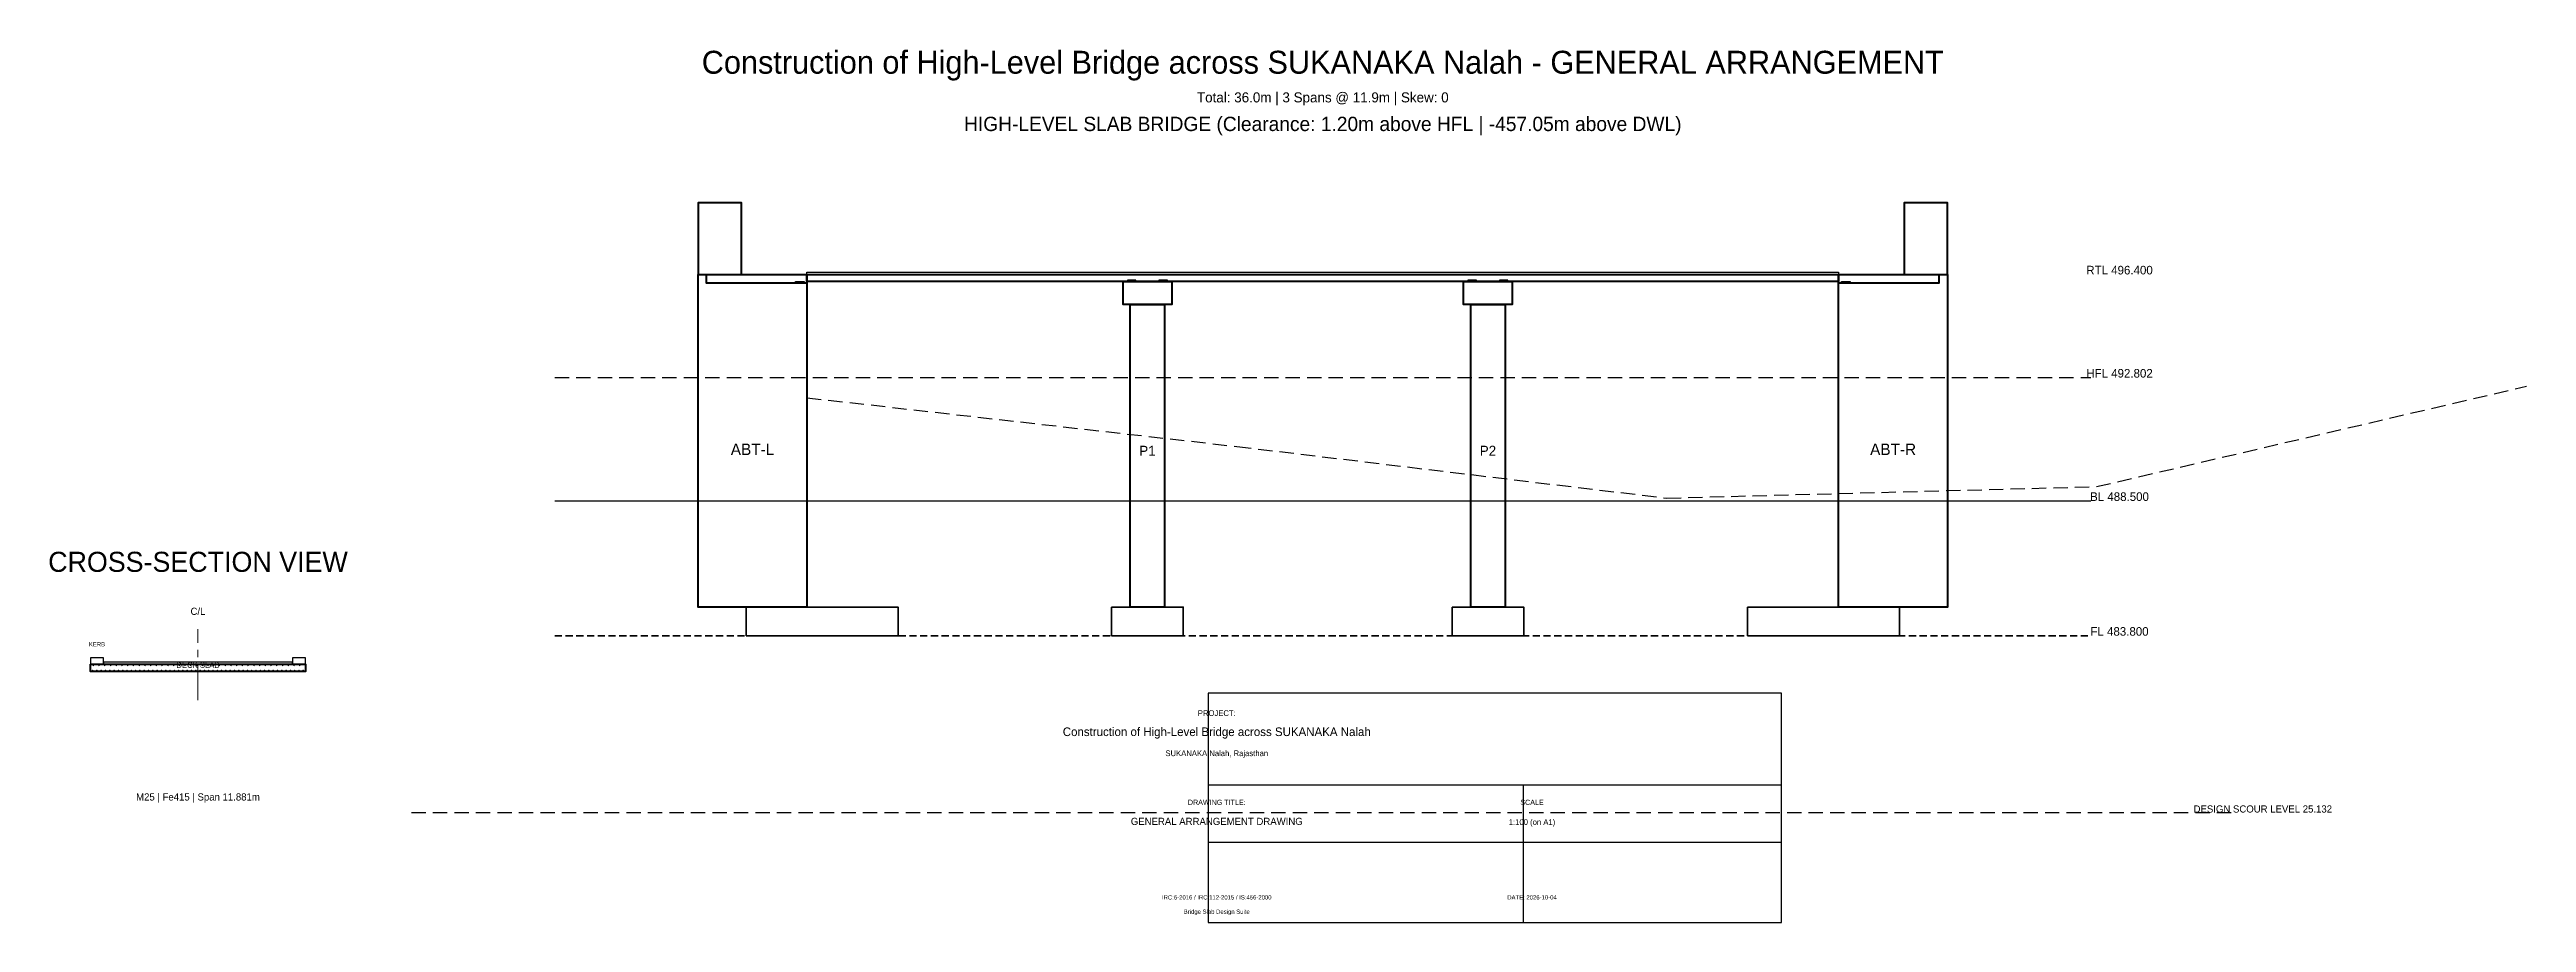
# Model space of a CAD drawing. Header units: metres. Extents: x -26 to 60, y -14 to 524.
# Drawn here: x -26.4 to 60, y 493.8 to 524.2 of the extents above.
import ezdxf
from ezdxf.enums import TextEntityAlignment as Align

# ---------------------------------------------------------------- set-up
doc = ezdxf.new("R2010")
doc.units = ezdxf.units.M
for name, pattern in [('CENTER', [2, 1.25, -0.25, 0.25, -0.25]), ('DASHED', [0.75, 0.5, -0.25]), ('HIDDEN', [0.375, 0.25, -0.125])]:
    doc.linetypes.add(name, pattern=pattern)
for name, color, linetype, lineweight in [('A-GRID', 8, 'CENTER', 15), ('A-TEXT', 7, 'CONTINUOUS', 18), ('A-TITLE', 7, 'CONTINUOUS', 25), ('G-BED', 32, 'CONTINUOUS', 25), ('G-HFL', 150, 'DASHED', 25), ('G-NGL', 30, 'DASHED', 25), ('H-CONC', 253, 'CONTINUOUS', 15), ('S-ABUT', 5, 'CONTINUOUS', 50), ('S-BEARING', 6, 'CONTINUOUS', 30), ('S-DECK', 4, 'CONTINUOUS', 50), ('S-FNDTN', 2, 'HIDDEN', 35), ('S-KERB', 8, 'CONTINUOUS', 25), ('S-PIER', 3, 'CONTINUOUS', 50), ('S-PIERCAP', 3, 'CONTINUOUS', 40), ('X-REBAR', 1, 'CONTINUOUS', 18)]:
    doc.layers.add(name, color=color, linetype=linetype, lineweight=lineweight)

msp = doc.modelspace()

# ---------------------------------------------------------------- hatches: boundary and pattern name
at = {"layer": 'H-CONC'}
h = msp.add_hatch(dxfattribs=at)
h.set_pattern_fill('ANSI31', color=256, scale=0.05, style=0)
h.set_pattern_definition([])
h.paths.add_polyline_path([(0, 516.4), (36, 516.4), (36, 516.15), (0, 516.15)])
h = msp.add_hatch(dxfattribs=at)
h.set_pattern_fill('ANSI31', color=256, scale=0.04, style=0)
h.set_pattern_definition([])
h.paths.add_polyline_path([(11.281, 515.35), (12.481, 515.35), (12.481, 504.8), (11.281, 504.8)])
h = msp.add_hatch(dxfattribs=at)
h.set_pattern_fill('ANSI31', color=256, scale=0.04, style=0)
h.set_pattern_definition([])
h.paths.add_polyline_path([(23.162, 515.35), (24.362, 515.35), (24.362, 504.8), (23.162, 504.8)])
h = msp.add_hatch(dxfattribs=at)
h.set_pattern_fill('ANSI32', color=256, scale=0.08, style=0)
h.set_pattern_definition([])
h.paths.add_polyline_path([(-2.12, 504.8), (3.18, 504.8), (3.18, 503.8), (-2.12, 503.8)])
h = msp.add_hatch(dxfattribs=at)
h.set_pattern_fill('ANSI32', color=256, scale=0.08, style=0)
h.set_pattern_definition([])
h.paths.add_polyline_path([(32.82, 504.8), (38.12, 504.8), (38.12, 503.8), (32.82, 503.8)])
h = msp.add_hatch(dxfattribs=at)
h.set_pattern_fill('ANSI31', color=256, scale=0.03, style=0)
h.set_pattern_definition([])
h.paths.add_polyline_path([(-25, 502.802), (-17.5, 502.802), (-17.5, 502.552), (-25, 502.552)])

# ---------------------------------------------------------------- linework, layer by layer
at = {"layer": 'A-GRID', "linetype": 'CENTER'}
msp.add_line((-21.25, 501.552), (-21.25, 504.027), dxfattribs=at)
at = {"layer": 'A-TITLE', "linetype": 'CONTINUOUS'}
for p, q in [((14, 498.6), (34, 498.6)), ((25, 493.8), (25, 498.6)), ((14, 496.6), (34, 496.6))]:
    msp.add_line(p, q, dxfattribs=at)
msp.add_lwpolyline([(14, 493.8), (34, 493.8), (34, 501.8), (14, 501.8)], close=True, dxfattribs=at)
at = {"layer": 'G-BED', "linetype": 'CONTINUOUS'}
msp.add_line((-8.8, 508.5), (44.8, 508.5), dxfattribs=at)
at = {"layer": 'G-BED', "linetype": 'DASHED'}
msp.add_line((-13.8, 497.632), (49.8, 497.632), dxfattribs=at)
at = {"layer": 'G-HFL', "linetype": 'DASHED'}
msp.add_line((-8.8, 512.802), (44.8, 512.802), dxfattribs=at)
at = {"layer": 'G-NGL', "linetype": 'DASHED'}
msp.add_lwpolyline([(0, 512.1), (15, 510.4), (30, 508.6), (45, 509), (60, 512.5)], dxfattribs=at)
at = {"layer": 'S-ABUT', "linetype": 'CONTINUOUS'}
for points in [[(-3.8, 516.4), (-2.28, 516.4), (-2.28, 518.9), (-3.8, 518.9)], [(38.28, 516.4), (39.8, 516.4), (39.8, 518.9), (38.28, 518.9)], [(-3.8, 516.4), (0, 516.4), (0, 504.8), (-3.8, 504.8)], [(36, 516.4), (39.8, 516.4), (39.8, 504.8), (36, 504.8)]]:
    msp.add_lwpolyline(points, close=True, dxfattribs=at)
at = {"layer": 'S-BEARING', "linetype": 'CONTINUOUS'}
for points in [[(-0.4, 516.15), (-0.1, 516.15), (-0.1, 516.1), (-0.4, 516.1)], [(11.181, 516.15), (11.481, 516.15), (11.481, 516.2), (11.181, 516.2)], [(12.281, 516.15), (12.581, 516.15), (12.581, 516.2), (12.281, 516.2)], [(23.062, 516.15), (23.362, 516.15), (23.362, 516.2), (23.062, 516.2)], [(24.162, 516.15), (24.462, 516.15), (24.462, 516.2), (24.162, 516.2)], [(36.1, 516.15), (36.4, 516.15), (36.4, 516.1), (36.1, 516.1)]]:
    msp.add_lwpolyline(points, close=True, dxfattribs=at)
at = {"layer": 'S-DECK', "linetype": 'CONTINUOUS'}
msp.add_line((0, 516.4), (36, 516.4), dxfattribs=at)
for points in [[(-3.5, 516.4), (0, 516.4), (0, 516.1), (-3.5, 516.1)], [(0, 516.4), (36, 516.4), (36, 516.15), (0, 516.15)], [(36, 516.4), (39.5, 516.4), (39.5, 516.1), (36, 516.1)], [(-25, 502.802), (-17.5, 502.802), (-17.5, 502.552), (-25, 502.552)]]:
    msp.add_lwpolyline(points, close=True, dxfattribs=at)
at = {"layer": 'S-FNDTN', "linetype": 'HIDDEN'}
msp.add_line((-8.8, 503.8), (44.8, 503.8), dxfattribs=at)
at = {"layer": 'S-FNDTN', "linetype": 'CONTINUOUS'}
for points in [[(-2.12, 504.8), (3.18, 504.8), (3.18, 503.8), (-2.12, 503.8)], [(10.631, 504.8), (13.131, 504.8), (13.131, 503.8), (10.631, 503.8)], [(22.512, 504.8), (25.012, 504.8), (25.012, 503.8), (22.512, 503.8)], [(32.82, 504.8), (38.12, 504.8), (38.12, 503.8), (32.82, 503.8)]]:
    msp.add_lwpolyline(points, close=True, dxfattribs=at)
at = {"layer": 'S-KERB', "linetype": 'CONTINUOUS'}
for points in [[(0, 516.475), (36, 516.475), (36, 516.4), (0, 516.4)], [(-25, 502.802), (-24.55, 502.802), (-24.55, 503.027), (-25, 503.027)], [(-17.95, 502.802), (-17.5, 502.802), (-17.5, 503.027), (-17.95, 503.027)], [(-24.55, 502.802), (-17.95, 502.802), (-17.95, 502.877), (-24.55, 502.877)]]:
    msp.add_lwpolyline(points, close=True, dxfattribs=at)
at = {"layer": 'S-PIER', "linetype": 'CONTINUOUS'}
for points in [[(11.281, 515.35), (12.481, 515.35), (12.481, 504.8), (11.281, 504.8)], [(23.162, 515.35), (24.362, 515.35), (24.362, 504.8), (23.162, 504.8)]]:
    msp.add_lwpolyline(points, close=True, dxfattribs=at)
at = {"layer": 'S-PIERCAP', "linetype": 'CONTINUOUS'}
for points in [[(11.031, 516.15), (12.731, 516.15), (12.731, 515.35), (11.031, 515.35)], [(22.912, 516.15), (24.612, 516.15), (24.612, 515.35), (22.912, 515.35)]]:
    msp.add_lwpolyline(points, close=True, dxfattribs=at)
at = {"layer": 'X-REBAR'}
for centre, radius in [((-24.925, 502.592), 0.01), ((-24.9, 502.762), 0.008), ((-24.775, 502.592), 0.01), ((-24.7, 502.762), 0.008), ((-24.625, 502.592), 0.01), ((-24.5, 502.762), 0.008), ((-24.475, 502.592), 0.01), ((-24.325, 502.592), 0.01), ((-24.3, 502.762), 0.008), ((-24.175, 502.592), 0.01), ((-24.1, 502.762), 0.008), ((-24.025, 502.592), 0.01), ((-23.9, 502.762), 0.008), ((-23.875, 502.592), 0.01), ((-23.725, 502.592), 0.01), ((-23.7, 502.762), 0.008), ((-23.575, 502.592), 0.01), ((-23.5, 502.762), 0.008), ((-23.425, 502.592), 0.01), ((-23.3, 502.762), 0.008), ((-23.275, 502.592), 0.01), ((-23.125, 502.592), 0.01), ((-23.1, 502.762), 0.008), ((-22.975, 502.592), 0.01), ((-22.9, 502.762), 0.008), ((-22.825, 502.592), 0.01), ((-22.7, 502.762), 0.008), ((-22.675, 502.592), 0.01), ((-22.525, 502.592), 0.01), ((-22.5, 502.762), 0.008), ((-22.375, 502.592), 0.01), ((-22.3, 502.762), 0.008), ((-22.225, 502.592), 0.01), ((-22.1, 502.762), 0.008), ((-22.075, 502.592), 0.01), ((-21.925, 502.592), 0.01), ((-21.9, 502.762), 0.008), ((-21.775, 502.592), 0.01), ((-21.7, 502.762), 0.008), ((-21.625, 502.592), 0.01), ((-21.5, 502.762), 0.008), ((-21.475, 502.592), 0.01), ((-21.325, 502.592), 0.01), ((-21.3, 502.762), 0.008), ((-21.175, 502.592), 0.01), ((-21.1, 502.762), 0.008), ((-21.025, 502.592), 0.01), ((-20.9, 502.762), 0.008), ((-20.875, 502.592), 0.01), ((-20.725, 502.592), 0.01), ((-20.7, 502.762), 0.008), ((-20.575, 502.592), 0.01), ((-20.5, 502.762), 0.008), ((-20.425, 502.592), 0.01), ((-20.3, 502.762), 0.008), ((-20.275, 502.592), 0.01), ((-20.125, 502.592), 0.01), ((-20.1, 502.762), 0.008), ((-19.975, 502.592), 0.01), ((-19.9, 502.762), 0.008), ((-19.825, 502.592), 0.01), ((-19.7, 502.762), 0.008), ((-19.675, 502.592), 0.01), ((-19.525, 502.592), 0.01), ((-19.5, 502.762), 0.008), ((-19.375, 502.592), 0.01), ((-19.3, 502.762), 0.008), ((-19.225, 502.592), 0.01), ((-19.1, 502.762), 0.008), ((-19.075, 502.592), 0.01), ((-18.925, 502.592), 0.01), ((-18.9, 502.762), 0.008), ((-18.775, 502.592), 0.01), ((-18.7, 502.762), 0.008), ((-18.625, 502.592), 0.01), ((-18.5, 502.762), 0.008), ((-18.475, 502.592), 0.01), ((-18.325, 502.592), 0.01), ((-18.3, 502.762), 0.008), ((-18.175, 502.592), 0.01), ((-18.1, 502.762), 0.008), ((-18.025, 502.592), 0.01), ((-17.9, 502.762), 0.008), ((-17.875, 502.592), 0.01), ((-17.725, 502.592), 0.01), ((-17.7, 502.762), 0.008), ((-17.575, 502.592), 0.01)]:
    msp.add_circle(centre, radius, dxfattribs=at)

# ---------------------------------------------------------------- texts
at = {"layer": 'A-GRID'}
msp.add_text('C/L', height=0.25, dxfattribs=at).set_placement((-21.25, 504.527), align=Align.CENTER)
at = {"layer": 'A-TEXT'}
for s, height, p in [('Construction of High-Level Bridge across SUKANAKA Nalah - GENERAL ARRANGEMENT', 0.8, (18, 523.4)), ('Total: 36.0m | 3 Spans @ 11.9m | Skew: 0', 0.35, (18, 522.4)), ('HIGH-LEVEL SLAB BRIDGE (Clearance: 1.20m above HFL | -457.05m above DWL)', 0.5, (18, 521.4)), ('RTL 496.400', 0.3, (45.8, 516.4)), ('ABT-L', 0.4, (-1.9, 510.1)), ('P1', 0.35, (11.881, 510.075)), ('P2', 0.35, (23.762, 510.075)), ('ABT-R', 0.4, (37.9, 510.1)), ('CROSS-SECTION VIEW', 0.7, (-21.25, 506.027)), ('FL 483.800', 0.3, (45.8, 503.8)), ('KERB', 0.15, (-24.775, 503.427)), ('DECK SLAB', 0.2, (-21.25, 502.677)), ('M25 | Fe415 | Span 11.881m', 0.25, (-21.25, 498.052))]:
    msp.add_text(s, height=height, dxfattribs=at).set_placement(p, align=Align.CENTER)
at = {"layer": 'A-TITLE'}
for s, height, p in [('Construction of High-Level Bridge across SUKANAKA Nalah', 0.3, (14.3, 500.3)), ('PROJECT:', 0.2, (14.3, 501)), ('SUKANAKA Nalah, Rajasthan', 0.2, (14.3, 499.6)), ('DRAWING TITLE:', 0.18, (14.3, 497.9)), ('SCALE', 0.18, (25.3, 497.9)), ('GENERAL ARRANGEMENT DRAWING', 0.25, (14.3, 497.2)), ('1:100 (on A1)', 0.2, (25.3, 497.2)), ('IRC:6-2016 / IRC:112-2015 / IS:456-2000', 0.15, (14.3, 494.6)), ('DATE: 2026-10-04', 0.15, (25.3, 494.6)), ('Bridge Slab Design Suite', 0.15, (14.3, 494.1))]:
    msp.add_text(s, height=height, dxfattribs=at).set_placement(p, align=Align.CENTER)
at = {"layer": 'G-BED'}
for s, height, p in [('BL 488.500', 0.3, (45.8, 508.5)), ('DESIGN SCOUR LEVEL 25.132', 0.25, (50.8, 497.632))]:
    msp.add_text(s, height=height, dxfattribs=at).set_placement(p, align=Align.CENTER)
at = {"layer": 'G-HFL'}
msp.add_text('HFL 492.802', height=0.3, dxfattribs=at).set_placement((45.8, 512.802), align=Align.CENTER)

doc.saveas('drawing.dxf')
